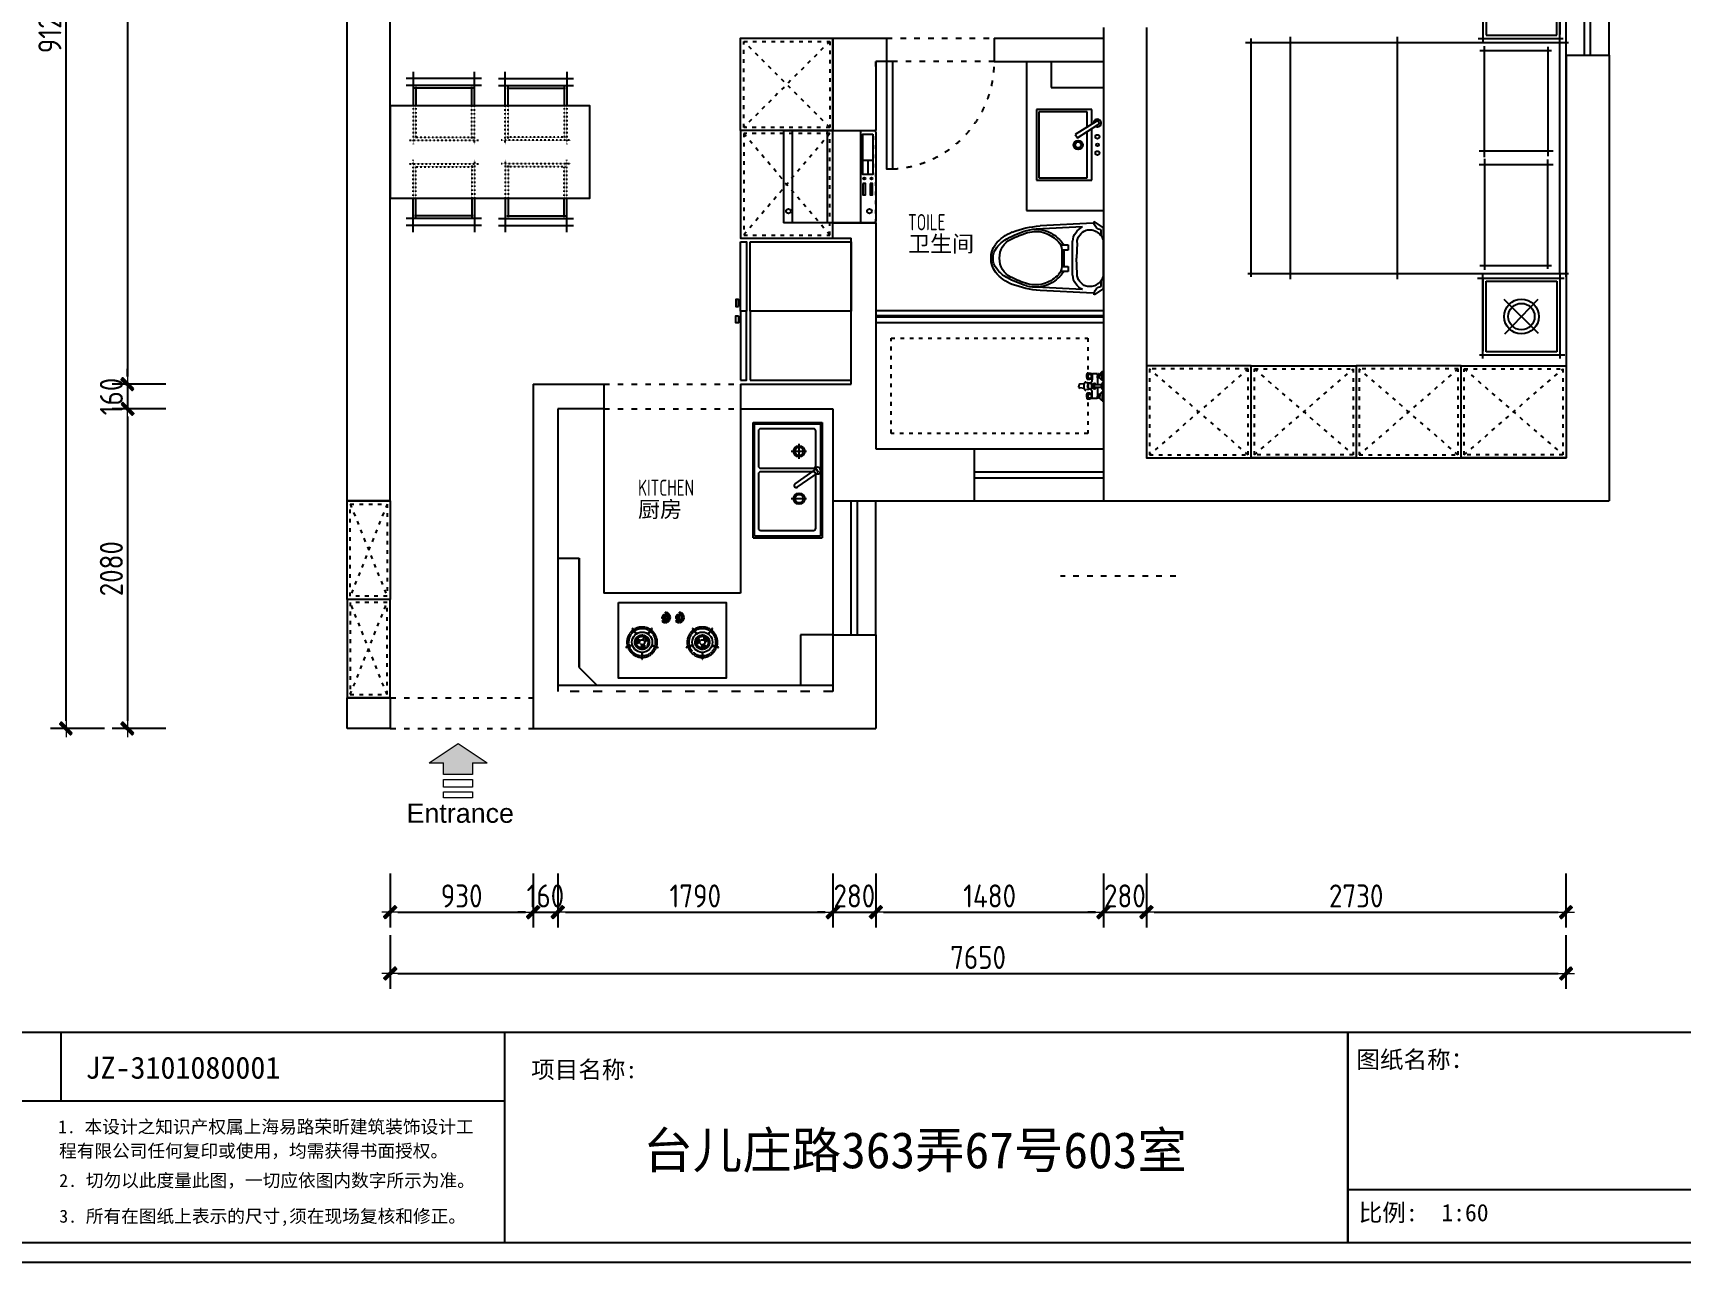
# Model space of a CAD drawing. Header units: millimetres. Extents: x -58733 to 427521, y -235734 to 553534.
# Drawn here: x 8254 to 18970, y 402854 to 410850 of the extents above; entities that cross this region are included whole.
import ezdxf

# ---------------------------------------------------------------- set-up
doc = ezdxf.new("R2010")
doc.units = ezdxf.units.MM
doc.linetypes.add('ACAD_ISO02W100', pattern=[15, 12, -3])
doc.linetypes.add('ACAD_ISO03W100', pattern=[30, 12, -18])
for name, color, linetype in [('00-墙体', 7, 'Continuous'), ('02-洁具及配件（地平图显示）', 1, 'Continuous'), ('02-活动家具', 1, 'Continuous'), ('4平-文字', 7, 'Continuous'), ('4平-灶具', 7, 'Continuous'), ('E-立面活动家具', 1, 'Continuous'), ('ZL家具内框', 251, 'Continuous'), ('ZL家具外框', 1, 'Continuous'), ('ZL窗户内线', 251, 'Continuous'), ('图框', 251, 'Continuous'), ('目录文字', 8, 'Continuous')]:
    doc.layers.add(name, color=color, linetype=linetype)
for name, color, linetype, lineweight in [('0－图框', 8, 'Continuous', 0), ('P★10 文字说明', 32, 'Continuous', 0), ('P－墙体', 255, 'Continuous', 15), ('墙体', 7, 'Continuous', 30)]:
    doc.layers.add(name, color=color, linetype=linetype, lineweight=lineweight)
doc.styles.add('CCD_DIM', font='ARCHS.SHX')
doc.styles.add('DIM_FONT', font='', dxfattribs={"width": 0.8})
doc.styles.get("Standard").update_dxf_attribs({"font": 'simsun.ttc'})
doc.styles.add('宋体', font='simsun.ttc', dxfattribs={"height": 120})
doc.styles.add('编号', font='ARCHSTYL.SHX', dxfattribs={"width": 0.8})
doc.styles.add('黑体', font='simhei.ttf')
doc.styles.get('DIM_FONT').set_extended_font_data('SimSun')
doc.dimstyles.new('海龍1：50', dxfattribs={"dimscale": 50, "dimtxt": 3, "dimasz": 1, "dimexe": 2, "dimexo": 2, "dimgap": 0.6, "dimtad": 1, "dimdec": 0, "dimrnd": 5, "dimdsep": 46, "dimtxsty": 'CCD_DIM', "dimblk": 'WS-cj', "dimcen": 1, "dimclrd": 242, "dimclre": 242, "dimclrt": 2, "dimadec": 0, "dimazin": 2, "dimtfac": 1, "dimtdec": 0, "dimtix": 1, "dimtmove": 2, "dimatfit": 3, "dimldrblk": 'CCD_Leader_Arrow', "dimfxl": 5, "dimfxlon": 1, "dimtolj": 1, "dimarcsym": 0})

# ---------------------------------------------------------------- blocks, each defined once
blk = doc.blocks.new('A$C79D64CA1')
at = {"layer": '0－图框'}
blk.add_hatch(color=6, dxfattribs=at).paths.add_polyline_path([(378, 227), (284, 227), (284, 151), (95, 151), (95, 227), (0, 227), (189, 353)])
at = {"layer": '0－图框', "color": 6}
for p, q in [((189, 353), (0, 227)), ((378, 227), (189, 353)), ((95, 227), (0, 227)), ((378, 227), (284, 227))]:
    blk.add_line(p, q, dxfattribs=at)
blk.add_lwpolyline([(95, 227), (95, 151), (284, 151), (284, 227)], dxfattribs=at)
for points in [[(284, 120), (95, 120), (95, 69), (284, 69)], [(284, 38), (95, 38), (95, 0), (284, 0)]]:
    blk.add_lwpolyline(points, close=True, dxfattribs=at)
blk = doc.blocks.new('gsdfgfsdg')
at = {"layer": '0－图框', "color": 7, "xscale": -1, "rotation": 270}
blk.add_blockref('A$C79D64CA1', (-31077, -43831), dxfattribs=at)
at = {"layer": '0－图框', "color": 7, "insert": (-31178, -43656), "char_height": 125, "width": 1449.58, "attachment_point": 5, "rotation": 270}
blk.add_mtext('{\\fArial|b0|i0|c0|p32;Entrance}', dxfattribs=at)
blk = doc.blocks.new('WS-cj')
blk.add_hatch(color=1).paths.add_polyline_path([(0.59, 0.82), (-0.82, -0.59), (-0.59, -0.82), (0.82, 0.59)])
at = {"color": 1, "linetype": 'ByBlock', "lineweight": 0}
for p, q in [((-1.1, 0), (0, 0)), ((0, 0), (1.1, 0))]:
    blk.add_line(p, q, dxfattribs=at)
at = {"color": 1}
blk.add_lwpolyline([(0.59, 0.82), (-0.82, -0.59), (-0.59, -0.82), (0.82, 0.59)], close=True, dxfattribs=at)
blk = doc.blocks.new('*D292')
at = {"color": 242, "lineweight": -2}
for p, q in [((10578, 405381), (10578, 405031)), ((11508, 405381), (11508, 405031)), ((10628, 405131), (11458, 405131))]:
    blk.add_line(p, q, dxfattribs=at)
at = {"layer": 'Defpoints', "color": 0}
for p in [(10578, 405531), (11508, 405531), (11508, 405131)]:
    blk.add_point(p, dxfattribs=at)
at = {"color": 242, "lineweight": -2, "xscale": 50, "yscale": 50, "zscale": 50, "rotation": 180}
blk.add_blockref('WS-cj', (10578, 405131), dxfattribs=at)
at = {"color": 242, "lineweight": -2, "xscale": 50, "yscale": 50, "zscale": 50}
blk.add_blockref('WS-cj', (11508, 405131), dxfattribs=at)
at = {"color": 2, "insert": (11043, 405236), "char_height": 150, "attachment_point": 5, "style": 'CCD_DIM'}
blk.add_mtext('\\A1;930', dxfattribs=at)
blk = doc.blocks.new('CCD_Leader_Arrow')
at = {"color": 1, "linetype": 'ByBlock'}
blk.add_line((0, 0), (-1, 0), dxfattribs=at)
for points in [[(-0.86, 0.67), (-0.6, 0.85), (-0.24, 0), (0, 0)], [(-0.86, -0.67), (-0.6, -0.85), (-0.24, 0), (0, 0)]]:
    blk.add_solid(points, dxfattribs=at)
blk = doc.blocks.new('*D293')
at = {"color": 242, "lineweight": -2}
for p, q in [((11508, 405381), (11508, 405031)), ((11668, 405381), (11668, 405031)), ((11458, 405131), (11408, 405131)), ((11508, 405131), (11668, 405131)), ((11718, 405131), (11768, 405131))]:
    blk.add_line(p, q, dxfattribs=at)
at = {"layer": 'Defpoints', "color": 0}
for p in [(11508, 405531), (11668, 405531), (11668, 405131)]:
    blk.add_point(p, dxfattribs=at)
at = {"color": 242, "lineweight": -2, "xscale": 50, "yscale": 50, "zscale": 50}
blk.add_blockref('WS-cj', (11508, 405131), dxfattribs=at)
at = {"color": 242, "lineweight": -2, "xscale": 50, "yscale": 50, "zscale": 50, "rotation": 180}
blk.add_blockref('WS-cj', (11668, 405131), dxfattribs=at)
at = {"color": 2, "insert": (11588, 405236), "char_height": 150, "attachment_point": 5, "style": 'CCD_DIM'}
blk.add_mtext('\\A1;160', dxfattribs=at)
blk = doc.blocks.new('*D294')
at = {"color": 242, "lineweight": -2}
for p, q in [((11668, 405381), (11668, 405031)), ((13458, 405381), (13458, 405031)), ((11718, 405131), (13408, 405131))]:
    blk.add_line(p, q, dxfattribs=at)
at = {"layer": 'Defpoints', "color": 0}
for p in [(11668, 405531), (13458, 405531), (13458, 405131)]:
    blk.add_point(p, dxfattribs=at)
at = {"color": 242, "lineweight": -2, "xscale": 50, "yscale": 50, "zscale": 50, "rotation": 180}
blk.add_blockref('WS-cj', (11668, 405131), dxfattribs=at)
at = {"color": 242, "lineweight": -2, "xscale": 50, "yscale": 50, "zscale": 50}
blk.add_blockref('WS-cj', (13458, 405131), dxfattribs=at)
at = {"color": 2, "insert": (12563, 405236), "char_height": 150, "attachment_point": 5, "style": 'CCD_DIM'}
blk.add_mtext('\\A1;1790', dxfattribs=at)
blk = doc.blocks.new('*D295')
at = {"color": 242, "lineweight": -2}
for p, q in [((13458, 405381), (13458, 405031)), ((13738, 405381), (13738, 405031)), ((13408, 405131), (13358, 405131)), ((13458, 405131), (13738, 405131)), ((13788, 405131), (13838, 405131))]:
    blk.add_line(p, q, dxfattribs=at)
at = {"layer": 'Defpoints', "color": 0}
for p in [(13458, 405531), (13738, 405531), (13738, 405131)]:
    blk.add_point(p, dxfattribs=at)
at = {"color": 242, "lineweight": -2, "xscale": 50, "yscale": 50, "zscale": 50}
blk.add_blockref('WS-cj', (13458, 405131), dxfattribs=at)
at = {"color": 242, "lineweight": -2, "xscale": 50, "yscale": 50, "zscale": 50, "rotation": 180}
blk.add_blockref('WS-cj', (13738, 405131), dxfattribs=at)
at = {"color": 2, "insert": (13598, 405236), "char_height": 150, "attachment_point": 5, "style": 'CCD_DIM'}
blk.add_mtext('\\A1;280', dxfattribs=at)
blk = doc.blocks.new('*D296')
at = {"color": 242, "lineweight": -2}
for p, q in [((13738, 405381), (13738, 405031)), ((15218, 405381), (15218, 405031)), ((13788, 405131), (15168, 405131))]:
    blk.add_line(p, q, dxfattribs=at)
at = {"layer": 'Defpoints', "color": 0}
for p in [(13738, 405531), (15218, 405531), (15218, 405131)]:
    blk.add_point(p, dxfattribs=at)
at = {"color": 242, "lineweight": -2, "xscale": 50, "yscale": 50, "zscale": 50, "rotation": 180}
blk.add_blockref('WS-cj', (13738, 405131), dxfattribs=at)
at = {"color": 242, "lineweight": -2, "xscale": 50, "yscale": 50, "zscale": 50}
blk.add_blockref('WS-cj', (15218, 405131), dxfattribs=at)
at = {"color": 2, "insert": (14478, 405236), "char_height": 150, "attachment_point": 5, "style": 'CCD_DIM'}
blk.add_mtext('\\A1;1480', dxfattribs=at)
blk = doc.blocks.new('*D297')
at = {"color": 242, "lineweight": -2}
for p, q in [((15218, 405381), (15218, 405031)), ((15498, 405381), (15498, 405031)), ((15168, 405131), (15118, 405131)), ((15218, 405131), (15498, 405131)), ((15548, 405131), (15598, 405131))]:
    blk.add_line(p, q, dxfattribs=at)
at = {"layer": 'Defpoints', "color": 0}
for p in [(15218, 405531), (15498, 405531), (15498, 405131)]:
    blk.add_point(p, dxfattribs=at)
at = {"color": 242, "lineweight": -2, "xscale": 50, "yscale": 50, "zscale": 50}
blk.add_blockref('WS-cj', (15218, 405131), dxfattribs=at)
at = {"color": 242, "lineweight": -2, "xscale": 50, "yscale": 50, "zscale": 50, "rotation": 180}
blk.add_blockref('WS-cj', (15498, 405131), dxfattribs=at)
at = {"color": 2, "insert": (15358, 405236), "char_height": 150, "attachment_point": 5, "style": 'CCD_DIM'}
blk.add_mtext('\\A1;280', dxfattribs=at)
blk = doc.blocks.new('*D298')
at = {"color": 242, "lineweight": -2}
for p, q in [((15498, 405381), (15498, 405031)), ((18228, 405381), (18228, 405031)), ((15548, 405131), (18178, 405131))]:
    blk.add_line(p, q, dxfattribs=at)
at = {"layer": 'Defpoints', "color": 0}
for p in [(15498, 405531), (18228, 405531), (18228, 405131)]:
    blk.add_point(p, dxfattribs=at)
at = {"color": 242, "lineweight": -2, "xscale": 50, "yscale": 50, "zscale": 50, "rotation": 180}
blk.add_blockref('WS-cj', (15498, 405131), dxfattribs=at)
at = {"color": 242, "lineweight": -2, "xscale": 50, "yscale": 50, "zscale": 50}
blk.add_blockref('WS-cj', (18228, 405131), dxfattribs=at)
at = {"color": 2, "insert": (16863, 405236), "char_height": 150, "attachment_point": 5, "style": 'CCD_DIM'}
blk.add_mtext('\\A1;2730', dxfattribs=at)
blk = doc.blocks.new('*D299')
at = {"color": 242, "lineweight": -2}
for p, q in [((10578, 404981), (10578, 404631)), ((18228, 404981), (18228, 404631)), ((10628, 404731), (18178, 404731))]:
    blk.add_line(p, q, dxfattribs=at)
at = {"layer": 'Defpoints', "color": 0}
for p in [(10578, 405531), (18228, 405531), (18228, 404731)]:
    blk.add_point(p, dxfattribs=at)
at = {"color": 242, "lineweight": -2, "xscale": 50, "yscale": 50, "zscale": 50, "rotation": 180}
blk.add_blockref('WS-cj', (10578, 404731), dxfattribs=at)
at = {"color": 242, "lineweight": -2, "xscale": 50, "yscale": 50, "zscale": 50}
blk.add_blockref('WS-cj', (18228, 404731), dxfattribs=at)
at = {"color": 2, "insert": (14403, 404836), "char_height": 150, "attachment_point": 5, "style": 'CCD_DIM'}
blk.add_mtext('\\A1;7650', dxfattribs=at)
blk = doc.blocks.new('*D300')
at = {"color": 242, "lineweight": -2}
for p, q in [((9119, 415445), (8769, 415445)), ((8869, 415395), (8869, 408615)), ((9119, 408565), (8769, 408565))]:
    blk.add_line(p, q, dxfattribs=at)
at = {"layer": 'Defpoints', "color": 0}
for p in [(9269, 415445), (8869, 408565), (9269, 408565)]:
    blk.add_point(p, dxfattribs=at)
at = {"color": 242, "lineweight": -2, "xscale": 50, "yscale": 50, "zscale": 50}
for p, rotation in [((8869, 415445), 90), ((8869, 408565), 270)]:
    blk.add_blockref('WS-cj', p, dxfattribs=dict(at, rotation=rotation))
at = {"color": 2, "insert": (8764, 412005), "char_height": 150, "attachment_point": 5, "rotation": 90, "style": 'CCD_DIM'}
blk.add_mtext('\\A1;6880', dxfattribs=at)
blk = doc.blocks.new('*D301')
at = {"color": 242, "lineweight": -2}
for p, q in [((8869, 408615), (8869, 408665)), ((9119, 408565), (8769, 408565)), ((8869, 408565), (8869, 408405)), ((9119, 408405), (8769, 408405)), ((8869, 408355), (8869, 408305))]:
    blk.add_line(p, q, dxfattribs=at)
at = {"layer": 'Defpoints', "color": 0}
for p in [(9269, 408565), (8869, 408405), (9269, 408405)]:
    blk.add_point(p, dxfattribs=at)
at = {"color": 242, "lineweight": -2, "xscale": 50, "yscale": 50, "zscale": 50}
for p, rotation in [((8869, 408565), 270), ((8869, 408405), 90)]:
    blk.add_blockref('WS-cj', p, dxfattribs=dict(at, rotation=rotation))
at = {"color": 2, "insert": (8764, 408485), "char_height": 150, "attachment_point": 5, "rotation": 90, "style": 'CCD_DIM'}
blk.add_mtext('\\A1;160', dxfattribs=at)
blk = doc.blocks.new('*D302')
at = {"color": 242, "lineweight": -2}
for p, q in [((9119, 408405), (8769, 408405)), ((8869, 408355), (8869, 406375)), ((9119, 406325), (8769, 406325))]:
    blk.add_line(p, q, dxfattribs=at)
at = {"layer": 'Defpoints', "color": 0}
for p in [(9269, 408405), (8869, 406325), (9269, 406325)]:
    blk.add_point(p, dxfattribs=at)
at = {"color": 242, "lineweight": -2, "xscale": 50, "yscale": 50, "zscale": 50}
for p, rotation in [((8869, 408405), 90), ((8869, 406325), 270)]:
    blk.add_blockref('WS-cj', p, dxfattribs=dict(at, rotation=rotation))
at = {"color": 2, "insert": (8764, 407365), "char_height": 150, "attachment_point": 5, "rotation": 90, "style": 'CCD_DIM'}
blk.add_mtext('\\A1;2080', dxfattribs=at)
blk = doc.blocks.new('*D303')
at = {"color": 242, "lineweight": -2}
for p, q in [((8719, 415445), (8369, 415445)), ((8469, 406375), (8469, 415395)), ((8719, 406325), (8369, 406325))]:
    blk.add_line(p, q, dxfattribs=at)
at = {"layer": 'Defpoints', "color": 0}
for p in [(8469, 415445), (9269, 415445), (9269, 406325)]:
    blk.add_point(p, dxfattribs=at)
at = {"color": 242, "lineweight": -2, "xscale": 50, "yscale": 50, "zscale": 50}
for p, rotation in [((8469, 415445), 90), ((8469, 406325), 270)]:
    blk.add_blockref('WS-cj', p, dxfattribs=dict(at, rotation=rotation))
at = {"color": 2, "insert": (8364, 410885), "char_height": 150, "attachment_point": 5, "rotation": 90, "style": 'CCD_DIM'}
blk.add_mtext('\\A1;9120', dxfattribs=at)
blk = doc.blocks.new('图框1比60')
at = {"color": 8}
blk.add_line((176692, 45797), (176692, 44297), dxfattribs=at)
at = {"layer": '图框', "color": 8}
for p, q in [((161809, 45797), (185898, 45797)), ((161809, 45797), (185898, 45797)), ((167511, 45797), (167511, 45305)), ((170675, 45797), (170675, 44297)), ((176692, 45797), (176692, 44297)), ((170675, 45305), (166465, 45305)), ((179360, 44672), (176692, 44672)), ((161809, 44297), (185898, 44297))]:
    blk.add_line(p, q, dxfattribs=at)
at = {"layer": '图框', "color": 121}
blk.add_line((161670, 44157), (186038, 44157), dxfattribs=at)
at = {"layer": '目录文字', "width": 1}
blk.add_text('JZ-3101080001', height=157.18, dxfattribs=at).set_placement((167687, 45465))
at = {"layer": '目录文字', "color": 8, "width": 0.999898}
for s, height, style, p in [('项目名称:', 123.3, '黑体', (170866, 45468)), ('图纸名称：', 123.3, '黑体', (176753, 45540)), ('1. 本设计之知识产权属上海易路荣昕建筑装饰设计工', 92.51, '黑体', (167491, 45076)), ('台儿庄路363弄67号603室', 258.72, '宋体', (171666, 44826)), ('程有限公司任何复印或使用，均需获得书面授权。', 92.51, '黑体', (167498, 44904)), ('2. 切勿以此度量此图，一切应依图内数字所示为准。', 92.51, '黑体', (167500, 44693)), ('3. 所有在图纸上表示的尺寸,须在现场复核和修正。', 92.51, '黑体', (167500, 44438)), ('比例:  1:60', 123.8, '宋体', (176769, 44448))]:
    blk.add_text(s, height=height, dxfattribs=dict(at, style=style)).set_placement(p)
blk = doc.blocks.new('235434234234dgfhfsdf3')
for p, q in [((294020, 310028), (294020, 310618)), ((294620, 310618), (294020, 310618)), ((294620, 310618), (294620, 310028)), ((294610, 310018), (294030, 310018))]:
    blk.add_line(p, q)
at = {"color": 251}
for p, q in [((294020, 310560), (294620, 310560)), ((294057, 310560), (294129, 310560)), ((294620, 310334), (294020, 310334)), ((294620, 310118), (294020, 310118)), ((294426, 310070), (294333, 310070)), ((294426, 310102), (294426, 310038))]:
    blk.add_line(p, q, dxfattribs=at)
for points in [[(294274, 310102), (294202, 310102), (294202, 310085), (294274, 310085)], [(294274, 310056), (294202, 310056), (294202, 310039), (294274, 310039)], [(294595, 310038), (294333, 310038), (294333, 310102), (294595, 310102)]]:
    blk.add_lwpolyline(points, close=True, dxfattribs=at)
for centre, radius in [((294095, 310587), 15.2), ((294095, 310060), 15.2), ((294307, 310093), 6.66), ((294307, 310047), 6.66)]:
    blk.add_circle(centre, radius, dxfattribs=at)
for centre, start, end in [((294030, 310028), 180, 270), ((294610, 310028), 270, 0)]:
    blk.add_arc(centre, 10, start, end)
at = {"color": 251, "style": 'DIM_FONT', "text_generation_flag": 4, "width": 0.8, "flags": 9}
for tag in ['YSIZE', 'XSIZE']:
    blk.add_attdef(tag, (294620, 310618), '', height=0.5, rotation=180, dxfattribs=at)
blk = doc.blocks.new('A$C50B2114E')
for p, q in [((2374, 2067), (837, 2067)), ((2387, 2067), (841, 2067)), ((858, 2087), (858, 0)), ((2358, 1), (2358, 2102)), ((305, 557), (854, 557)), ((328, 25), (328, 580)), ((328, 557), (804, 557)), ((828, 557), (352, 557)), ((828, 592), (828, 28)), ((3299, 557), (2367, 557)), ((2388, 589), (2388, 35)), ((3268, 23), (3268, 586)), ((858, 57), (306, 57)), ((2374, 17), (837, 17)), ((851, 57), (2369, 57)), ((2366, 57), (3294, 57)), ((2388, 57), (3244, 57)), ((3268, 57), (2412, 57))]:
    blk.add_line(p, q)
at = {"color": 251}
for p, q in [((2398, 1811), (821, 1811)), ((2398, 1115), (821, 1115)), ((348, 77), (348, 537)), ((348, 537), (808, 537)), ((808, 537), (808, 77)), ((1604, 547), (883, 547)), ((910, 577), (910, 112)), ((1565, 100), (1565, 582)), ((1616, 547), (2338, 547)), ((1655, 100), (1655, 582)), ((2310, 577), (2310, 112)), ((2408, 537), (2408, 77)), ((3248, 537), (2408, 537)), ((3248, 77), (3248, 537)), ((465, 416), (691, 199)), ((468, 196), (688, 419)), ((888, 136), (1599, 136)), ((2333, 136), (1621, 136)), ((808, 77), (348, 77)), ((2408, 77), (3248, 77))]:
    blk.add_line(p, q, dxfattribs=at)
for radius in [113, 85.8]:
    blk.add_circle((578, 307), radius, dxfattribs=at)
blk = doc.blocks.new('A$C2EBB641D')
for p, q in [((533, 667), (200, 667)), ((267, 733), (267, 0)), ((333, 733), (333, 0)), ((200, 67), (533, 67))]:
    blk.add_line(p, q)
at = {"color": 251}
for p, q in [((360, 653), (360, 80)), ((533, 640), (347, 640)), ((347, 93), (533, 93))]:
    blk.add_line(p, q, dxfattribs=at)
at = {"color": 250, "linetype": 'ACAD_ISO03W100', "ltscale": 0.1}
for p, q in [((907, 667), (533, 667)), ((840, 80), (840, 653)), ((867, 27), (867, 707)), ((853, 640), (533, 640)), ((533, 93), (853, 93)), ((533, 67), (907, 67))]:
    blk.add_line(p, q, dxfattribs=at)
blk = doc.blocks.new('A$C314F5E14')
at = {"color": 251}
for p, q in [((91, 393), (91, 50)), ((333, 408), (106, 408)), ((238, 248), (238, 348)), ((348, 50), (348, 393)), ((375, 427), (353, 411)), ((353, 411), (450, 273)), ((371, 393), (371, 50)), ((472, 288), (375, 427)), ((738, 408), (386, 408)), ((546, 248), (546, 348)), ((753, 50), (753, 393)), ((286, 300), (190, 300)), ((106, 35), (333, 35)), ((386, 35), (738, 35))]:
    blk.add_line(p, q, dxfattribs=at)
for centre, radius in [((238, 300), 36.1), ((238, 300), 27.1), ((546, 300), 36.1), ((546, 300), 27.1)]:
    blk.add_circle(centre, radius, dxfattribs=at)
for centre, radius, start, end in [((364, 419), 21.7, 342.6068, 267.3353), ((106, 393), 15, 90, 180), ((333, 393), 15, 0, 90), ((386, 393), 15, 90, 180), ((738, 393), 15, 0, 90), ((461, 281), 13.3, 214.971, 34.971), ((106, 50), 15, 180, 270), ((333, 50), 15, 270, 0), ((386, 50), 15, 180, 270), ((738, 50), 15, 270, 0)]:
    blk.add_arc(centre, radius, start, end, dxfattribs=at)
at = {"layer": 'ZL家具外框'}
for p, q in [((50, 0), (50, 450)), ((50, 450), (800, 450)), ((60, 10), (60, 440)), ((60, 440), (790, 440)), ((790, 440), (790, 10)), ((800, 0), (800, 450)), ((800, 0), (50, 0)), ((790, 10), (60, 10))]:
    blk.add_line(p, q, dxfattribs=at)
blk = doc.blocks.new('G$CC743C0DE')
at = {"layer": '4平-灶具', "color": 1, "linetype": 'ACAD_ISO03W100'}
for centre, start, end in [((90, 321), 35.9993, 215.9993), ((217, 321), 323.9993, 143.9993), ((483, 321), 35.9993, 215.9993), ((610, 321), 323.9993, 143.9993), ((154, 125), 179.9993, 359.9993), ((257, 200), 251.9993, 71.9993), ((443, 200), 107.9993, 287.9993), ((546, 125), 179.9993, 359.9993), ((649, 200), 251.9993, 71.9993)]:
    blk.add_arc(centre, 1.65, start, end, dxfattribs=at)
at = {"layer": 'ZL家具内框', "linetype": 'ACAD_ISO02W100', "ltscale": 0.2}
for p, q in [((284, 372), (282, 370)), ((303, 364), (303, 361)), ((305, 424), (305, 427)), ((306, 364), (306, 361)), ((335, 395), (338, 395)), ((335, 392), (338, 392)), ((374, 372), (372, 370)), ((394, 364), (394, 361)), ((395, 424), (395, 427)), ((397, 364), (397, 361)), ((425, 395), (428, 395)), ((425, 392), (428, 392))]:
    blk.add_line(p, q, dxfattribs=at)
for centre, radius in [((154, 233), 47.3), ((154, 233), 38.5), ((154, 233), 16.5), ((546, 233), 47.3), ((546, 233), 38.5), ((546, 233), 16.5)]:
    blk.add_circle(centre, radius, dxfattribs=at)
for centre, radius, start, end in [((154, 233), 99, 54.9543, 125.0444), ((305, 394), 33, 224.9993, 267.3941), ((305, 394), 30, 224.9993, 267.1333), ((305, 394), 33, 2.6046, 89.9993), ((305, 394), 30, 2.8653, 89.9993), ((305, 394), 30, 272.8653, 357.1333), ((305, 394), 33, 272.6046, 357.3941), ((395, 394), 33, 224.9993, 267.3941), ((395, 394), 30, 224.9993, 267.1333), ((395, 394), 33, 2.6046, 89.9993), ((395, 394), 30, 2.8653, 89.9993), ((395, 394), 30, 272.8653, 357.1333), ((395, 394), 33, 272.6046, 357.3941), ((546, 233), 99, 54.9543, 125.0444), ((154, 233), 99, 126.9543, 197.0444), ((154, 233), 88, 127.0737, 196.925), ((154, 233), 88, 55.0737, 124.925), ((154, 233), 33, 146.4735, 179.9993), ((126, 233), 5.5, 179.9993, 359.9993), ((131, 248), 5.5, 326.4735, 146.4735), ((154, 233), 22, 146.4735, 179.9993), ((167, 257), 5.5, 59.9993, 239.9993), ((154, 233), 22, 26.4735, 59.9993), ((167, 209), 5.5, 299.9993, 119.9993), ((154, 233), 33, 26.4735, 59.9993), ((178, 245), 5.5, 206.4735, 26.4735), ((154, 233), 88, 343.0737, 52.925), ((154, 233), 99, 342.9543, 53.0444), ((546, 233), 99, 126.9543, 197.0444), ((546, 233), 88, 127.0737, 196.925), ((546, 233), 88, 55.0737, 124.925), ((546, 233), 33, 146.4735, 179.9993), ((519, 233), 5.5, 179.9993, 359.9993), ((523, 248), 5.5, 326.4735, 146.4735), ((546, 233), 22, 146.4735, 179.9993), ((560, 257), 5.5, 59.9993, 239.9993), ((546, 233), 22, 26.4735, 59.9993), ((560, 209), 5.5, 299.9993, 119.9993), ((546, 233), 33, 26.4735, 59.9993), ((571, 245), 5.5, 206.4735, 26.4735), ((546, 233), 88, 343.0737, 52.925), ((546, 233), 99, 342.9543, 53.0444), ((154, 233), 99, 198.9543, 269.0444), ((154, 233), 88, 199.0737, 268.925), ((152, 206), 5.5, 86.4735, 266.4735), ((154, 233), 22, 266.4735, 299.9993), ((154, 233), 33, 266.4735, 299.9993), ((154, 233), 88, 271.0737, 340.925), ((154, 233), 99, 270.9543, 341.0444), ((546, 233), 99, 198.9543, 269.0444), ((546, 233), 88, 199.0737, 268.925), ((545, 206), 5.5, 86.4735, 266.4735), ((546, 233), 33, 266.4735, 299.9993), ((546, 233), 22, 266.4735, 299.9993), ((546, 233), 88, 271.0737, 340.925), ((546, 233), 99, 270.9543, 341.0444)]:
    blk.add_arc(centre, radius, start, end, dxfattribs=at)
at = {"layer": 'ZL家具外框'}
for p, q in [((115, 289), (91, 322)), ((192, 289), (216, 322)), ((302, 376), (302, 411)), ((308, 376), (308, 411)), ((392, 376), (392, 411)), ((398, 376), (398, 411)), ((508, 289), (484, 322)), ((585, 289), (609, 322)), ((113, 287), (89, 320)), ((195, 287), (219, 320)), ((505, 287), (481, 320)), ((587, 287), (611, 320)), ((89, 214), (50, 201)), ((90, 211), (51, 198)), ((152, 166), (152, 125)), ((155, 166), (155, 125)), ((217, 211), (256, 198)), ((219, 214), (257, 201)), ((481, 214), (443, 201)), ((483, 211), (444, 198)), ((545, 166), (545, 125)), ((548, 166), (548, 125)), ((610, 211), (649, 198)), ((611, 214), (650, 201))]:
    blk.add_line(p, q, dxfattribs=at)
blk.add_lwpolyline([(0, 492), (700, 492), (700, 0), (0, 0)], close=True, dxfattribs=at)
for centre, radius in [((305, 394), 20), ((395, 394), 20), ((154, 233), 66), ((546, 233), 66)]:
    blk.add_circle(centre, radius, dxfattribs=at)
for centre, radius, start, end in [((305, 394), 18, 99.5934, 260.4053), ((305, 411), 3.01, 355.1237, 184.8749), ((305, 377), 3.01, 175.1237, 4.8749), ((305, 394), 18, 279.5934, 80.4053), ((395, 394), 18, 99.5934, 260.4053), ((395, 411), 3.01, 355.1237, 184.8749), ((395, 377), 3.01, 175.1237, 4.8749), ((395, 394), 18, 279.5934, 80.4053), ((114, 288), 1.65, 215.9993, 35.9993), ((193, 288), 1.65, 143.9993, 323.9993), ((507, 288), 1.65, 215.9993, 35.9993), ((586, 288), 1.65, 143.9993, 323.9993), ((51, 200), 1.65, 107.9993, 287.9993), ((89, 212), 1.65, 287.9993, 107.9993), ((154, 166), 1.65, 359.9993, 179.9993), ((218, 212), 1.65, 71.9993, 251.9993), ((482, 212), 1.65, 287.9993, 107.9993), ((546, 166), 1.65, 359.9993, 179.9993), ((611, 212), 1.65, 71.9993, 251.9993)]:
    blk.add_arc(centre, radius, start, end, dxfattribs=at)
blk = doc.blocks.new('G$C234987D3')
for points in [[(657, 1100), (0, 1100), (0, 650), (657, 650)], [(720, 1100), (682, 1100), (682, 650), (720, 650)], [(657, 200), (0, 200), (0, 650), (657, 650)], [(720, 200), (682, 200), (682, 650), (720, 650)]]:
    blk.add_lwpolyline(points, close=True)
at = {"color": 251}
for points in [[(733, 681), (733, 725), (751, 725), (751, 681)], [(733, 619), (733, 575), (751, 575), (751, 619)]]:
    blk.add_lwpolyline(points, close=True, dxfattribs=at)
blk = doc.blocks.new('A$C161B1048')
for p, q in [((0, 159), (58, 159)), ((0, 151), (0, 159)), ((0, 151), (16, 135)), ((16, 135), (19, 135)), ((19, 130), (16, 128)), ((16, 128), (16, 122)), ((16, 122), (19, 120)), ((19, 120), (16, 118)), ((16, 118), (16, 89)), ((19, 135), (19, 130)), ((39, 120), (86, 120)), ((40, 135), (40, 130)), ((43, 135), (40, 135)), ((40, 130), (42, 128)), ((42, 122), (40, 120)), ((42, 128), (42, 122)), ((58, 151), (43, 135)), ((58, 159), (58, 151)), ((119, 159), (71, 159)), ((86, 147), (85, 147)), ((86, 147), (86, 100)), ((95, 147), (86, 147)), ((95, 147), (104, 147)), ((104, 147), (104, 100)), ((104, 147), (106, 147)), ((104, 120), (171, 120)), ((190, 159), (132, 159)), ((132, 159), (132, 151)), ((132, 151), (147, 135)), ((147, 135), (150, 135)), ((150, 130), (148, 128)), ((148, 128), (148, 122)), ((148, 122), (150, 120)), ((150, 135), (150, 130)), ((172, 120), (171, 120)), ((172, 135), (172, 130)), ((175, 135), (172, 135)), ((172, 130), (174, 128)), ((174, 122), (172, 120)), ((174, 128), (174, 122)), ((174, 89), (174, 118)), ((190, 151), (175, 135)), ((190, 151), (190, 159)), ((18, 87), (18, 86)), ((43, 87), (55, 87)), ((43, 86), (43, 87)), ((70, 46), (79, 84)), ((70, 44), (70, 44)), ((75, 74), (75, 67)), ((79, 34), (82, 5)), ((86, 100), (104, 100)), ((86, 89), (86, 85)), ((86, 89), (104, 89)), ((88, 0), (95, 0)), ((102, 0), (95, 0)), ((104, 89), (104, 85)), ((111, 34), (107, 5)), ((111, 84), (120, 46)), ((147, 87), (134, 87)), ((147, 86), (147, 87)), ((171, 87), (171, 87)), ((171, 87), (171, 86))]:
    blk.add_line(p, q)
at = {"color": 251}
for p, q in [((58, 151), (0, 151)), ((19, 135), (29, 135)), ((19, 130), (29, 130)), ((19, 120), (29, 120)), ((23, 128), (21, 130)), ((21, 120), (23, 122)), ((23, 128), (26, 130)), ((23, 122), (23, 128)), ((23, 122), (26, 120)), ((40, 135), (29, 135)), ((40, 130), (29, 130)), ((40, 120), (29, 120)), ((35, 128), (32, 130)), ((35, 122), (32, 120)), ((35, 128), (37, 130)), ((35, 122), (35, 128)), ((37, 120), (35, 122)), ((132, 151), (190, 151)), ((150, 135), (161, 135)), ((150, 130), (161, 130)), ((150, 120), (161, 120)), ((155, 128), (153, 130)), ((153, 120), (155, 122)), ((155, 128), (158, 130)), ((155, 122), (155, 128)), ((155, 122), (158, 120)), ((172, 135), (161, 135)), ((172, 130), (161, 130)), ((172, 120), (161, 120)), ((167, 128), (164, 130)), ((167, 122), (164, 120)), ((167, 128), (169, 130)), ((167, 122), (167, 128)), ((169, 120), (167, 122)), ((15, 54), (20, 78)), ((18, 87), (43, 87)), ((18, 86), (43, 86)), ((31, 52), (19, 52)), ((31, 52), (42, 52)), ((46, 54), (41, 78)), ((76, 58), (74, 63)), ((79, 57), (76, 58)), ((80, 67), (79, 57)), ((89, 65), (93, 53)), ((93, 53), (98, 53)), ((98, 53), (101, 65)), ((110, 68), (110, 57)), ((110, 57), (114, 58)), ((115, 74), (114, 69)), ((114, 58), (116, 65)), ((121, 44), (121, 44)), ((143, 54), (149, 78)), ((171, 87), (147, 87)), ((171, 86), (147, 86)), ((159, 52), (147, 52)), ((159, 52), (171, 52)), ((175, 54), (169, 78))]:
    blk.add_line(p, q, dxfattribs=at)
for centre, radius, start, end in [((86, 163), 16.1, 196.4663, 264.7097), ((104, 163), 16.1, 275.2903, 343.5337), ((172, 118), 2, 0, 90), ((216, 37), 206, 167.1247, 175.6663), ((32, 106), 57, 247.8225, 268.6863), ((19, 81), 4.17, 95.2861, 155.1491), ((18, 89), 2.26, 180, 283.6855), ((29, 106), 57, 271.3137, 292.1775), ((42, 81), 4.17, 24.8509, 84.7139), ((-155, 37), 206, 4.3337, 12.8753), ((55, 66), 20.9, 23.4502, 90), ((76, 43), 6.14, 155.6461, 180), ((76, 43), 6.14, 180, 221.2126), ((85, 51), 18.4, 221.2126, 244.6886), ((91, 64), 32.8, 244.6886, 258.9162), ((80, 84), 0.732, 111.5874, 180), ((80, 84), 0.732, 180, 248.4126), ((87, 66), 20.2, 99.3077, 111.5874), ((87, 102), 20.2, 248.4126, 260.6923), ((88, 6), 5.6, 186.0979, 272.3749), ((93, 94), 9.16, 140.1022, 219.8978), ((92, 37), 49.5, 96.7319, 99.3077), ((92, 131), 49.5, 260.6923, 266.1163), ((95, 85), 53.9, 258.9162, 270), ((87, 85), 0.443, 180, 247.4671), ((91, 95), 11, 247.4671, 260.2489), ((93, 111), 26.9, 260.2489, 265.9284), ((95, 178), 96.5, 266.1163, 270), ((95, 136), 52.2, 265.9284, 270), ((95, 136), 52.2, 270, 274.0716), ((95, 178), 96.5, 270, 273.8837), ((95, 85), 53.9, 270, 281.0838), ((97, 111), 26.9, 274.0716, 279.7511), ((100, 95), 11, 279.7511, 292.5329), ((98, 131), 49.5, 273.8837, 279.3077), ((102, 6), 5.6, 267.6251, 353.9021), ((97, 94), 9.16, 320.1022, 39.8978), ((98, 37), 49.5, 80.6923, 83.2681), ((104, 85), 0.443, 292.5329, 0), ((99, 64), 32.8, 281.0838, 295.3114), ((103, 66), 20.2, 68.4126, 80.6923), ((103, 102), 20.2, 279.3077, 291.5874), ((110, 84), 0.732, 291.5874, 0), ((110, 84), 0.732, 360, 68.4126), ((105, 51), 18.4, 295.3114, 318.7874), ((134, 66), 20.9, 90, 156.5498), ((115, 43), 6.14, 318.7874, 0), ((115, 43), 6.14, 0, 24.3539), ((345, 37), 206, 167.1247, 175.6663), ((160, 106), 57, 247.8225, 268.6863), ((147, 81), 4.17, 95.2861, 155.1491), ((158, 106), 57, 271.3137, 292.1775), ((172, 89), 2.26, 256.3145, 0), ((171, 81), 4.17, 24.8509, 84.7139), ((-27, 37), 206, 4.3337, 12.8753)]:
    blk.add_arc(centre, radius, start, end)
for centre, radius, start, end in [((95, 100), 17, 122.2278, 235.4154), ((95, 100), 17, 304.4767, 58.4244), ((11, 60), 7.1, 268.6863, 306.614), ((-79, 60), 94, 356.2802, 9.9331), ((19, 57), 4.74, 212.3784, 270), ((30, 73), 10.8, 86.7185, 152.529), ((31, 73), 10.8, 27.471, 93.2815), ((42, 57), 4.74, 270, 327.6216), ((140, 60), 94, 170.0669, 183.7198), ((51, 60), 7.1, 233.386, 271.3137), ((84, 94), 5.2, 68.9619, 78.2634), ((84, 95), 5.2, 281.7366, 291.0381), ((84, 94), 4.83, 47.1211, 68.9619), ((84, 95), 4.83, 291.0381, 312.8789), ((84, 94), 4.53, 24.0405, 47.1211), ((84, 95), 4.53, 312.8789, 335.9595), ((85, 94), 4.18, 0, 24.0405), ((85, 94), 4.18, 335.9595, 0), ((94, 94), 4.18, 155.9595, 180), ((94, 94), 4.18, 180, 204.0405), ((95, 94), 4.53, 132.8789, 155.9595), ((95, 95), 4.53, 204.0405, 227.1211), ((95, 94), 4.83, 111.0381, 132.8789), ((95, 95), 4.83, 227.1211, 248.9619), ((95, 94), 5.2, 90, 111.0381), ((95, 95), 5.2, 248.9619, 270), ((95, 94), 5.2, 68.9619, 90), ((95, 95), 5.2, 270, 291.0381), ((95, 94), 4.83, 47.1211, 68.9619), ((95, 95), 4.83, 291.0381, 312.8789), ((95, 94), 4.53, 24.0405, 47.1211), ((95, 95), 4.53, 312.8789, 335.9595), ((96, 94), 4.18, 0, 24.0405), ((96, 94), 4.18, 335.9595, 0), ((106, 94), 4.18, 155.9595, 180), ((106, 94), 4.18, 180, 204.0405), ((106, 94), 4.53, 132.8789, 155.9595), ((106, 95), 4.53, 204.0405, 227.1211), ((106, 94), 4.83, 111.0381, 132.8789), ((106, 95), 4.83, 227.1211, 248.9619), ((106, 94), 5.2, 101.7366, 111.0381), ((106, 95), 5.2, 248.9619, 258.2634), ((139, 60), 7.1, 268.6863, 306.614), ((49, 60), 94, 356.2802, 9.9331), ((147, 57), 4.74, 212.3784, 270), ((158, 73), 10.8, 86.7185, 152.529), ((160, 73), 10.8, 27.471, 93.2815), ((171, 57), 4.74, 270, 327.6216), ((269, 60), 94, 170.0669, 183.7198), ((179, 60), 7.1, 233.386, 271.3137)]:
    blk.add_arc(centre, radius, start, end, dxfattribs=at)
blk = doc.blocks.new('A$C47FE7B04')
at = {"color": 251}
for p, q in [((35, 136), (50, 437)), ((443, 136), (428, 437)), ((153, 278), (153, 229)), ((153, 229), (186, 229)), ((185, 271), (293, 271)), ((186, 229), (186, 271)), ((292, 256), (186, 256)), ((292, 271), (292, 229)), ((292, 229), (325, 229)), ((325, 229), (325, 278)), ((350, 200), (128, 200)), ((138, 171), (239, 175)), ((340, 171), (239, 175)), ((94, 14), (55, 14)), ((424, 14), (384, 14)), ((76, 0), (403, 0)), ((436, 0), (436, 0))]:
    blk.add_line(p, q, dxfattribs=at)
for p, q in [((12, 67), (28, 412)), ((466, 67), (450, 412)), ((42, 0), (0, 60)), ((436, 0), (478, 60)), ((436, 0), (42, 0))]:
    blk.add_line(p, q)
for centre, radius, start, end in [((305, 501), 254, 128, 158.7), ((239, 580), 151, 53.3224, 126.6999), ((173, 501), 254, 21.3, 52), ((704, 355), 678, 159.5, 175.2), ((-226, 355), 678, 4.8, 20.5), ((76, 64), 63.8, 177, 184.041), ((402, 64), 63.8, 355.9513, 3)]:
    blk.add_arc(centre, radius, start, end)
for centre, radius, start, end in [((302, 523), 216, 127.6232, 150.6955), ((239, 536), 140, 27.1313, 152.8687), ((239, 607), 111, 90, 128.3644), ((239, 607), 111, 51.6356, 90), ((176, 523), 216, 29.3045, 52.3768), ((667, 317), 635, 150.6001, 163.4407), ((667, 317), 620, 152.8687, 163.4334), ((-189, 317), 620, 16.5666, 27.1313), ((-189, 317), 635, 16.5593, 29.3999), ((256, 441), 206, 164.0575, 208.1206), ((256, 441), 191, 164.0809, 199.8651), ((222, 441), 191, 340.1349, 15.9191), ((222, 441), 206, 331.8794, 15.9425), ((291, 457), 244, 207.4735, 235.4741), ((291, 457), 229, 200.5577, 226.0032), ((187, 457), 244, 304.5259, 332.5265), ((187, 457), 229, 313.9968, 339.4423), ((185, 347), 76.2, 226.0032, 270), ((293, 347), 76.2, 270, 313.9968), ((137, 88), 112, 94.5, 155.1), ((144, 89), 89.8, 164.9956, 261.9532), ((141, 82), 89.1, 92.2, 160.4), ((337, 82), 89.1, 19.6, 87.8), ((334, 89), 89.8, 278.0468, 15.0044), ((341, 88), 112, 24.9, 85.5), ((5, 10), 49.9, 81.6639, 95.7795), ((5, 10), 49.9, 4.936, 81.6639), ((473, 10), 49.9, 98.403, 175.064), ((473, 10), 49.9, 84.2205, 98.403)]:
    blk.add_arc(centre, radius, start, end, dxfattribs=at)
blk = doc.blocks.new('A$C148A1841')
at = {"extrusion": (0, 1, 0)}
for p, q in [((0, 360), (0, 0)), ((95, 360), (0, 360)), ((460, 360), (125, 360)), ((460, 0), (460, 360)), ((0, 0), (460, 0))]:
    blk.add_line(p, q, dxfattribs=at)
at = {"color": 251, "ltscale": 10, "extrusion": (0, 1, 0)}
for p, q in [((15, 330), (15, 15)), ((114, 330), (15, 330)), ((445, 330), (143, 330)), ((445, 15), (445, 330)), ((15, 15), (445, 15))]:
    blk.add_line(p, q, dxfattribs=at)
at = {"color": 251}
for p, q in [((198, 271), (216, 271)), ((230, 288), (230, 304)), ((230, 254), (230, 238)), ((246, 271), (263, 271))]:
    blk.add_line(p, q, dxfattribs=at)
at = {"color": 251, "ltscale": 10}
blk.add_lwpolyline([(162, 252), (183, 266), (98, 402, 1), (77, 389)], format="xyb", close=True, dxfattribs=at)
at = {"color": 251}
for radius in [29.4, 19.8]:
    blk.add_circle((230, 271), radius, dxfattribs=at)
at = {"color": 251, "ltscale": 10}
blk.add_arc((88, 396), 25, 331.6515, 271.6515, dxfattribs=at)
at = {"color": 251}
for centre, major_axis, start_param, end_param in [((177, 396), (-9.43, 9.43), 0.785398, 7.068583), ((230, 396), (-6.29, 6.29), 0.785398, 7.068583), ((283, 396), (9.43, 9.43), 2.356194490192192, 8.639379797371777)]:
    blk.add_ellipse(centre, major_axis=major_axis, ratio=1, start_param=start_param, end_param=end_param, dxfattribs=at)

msp = doc.modelspace()

# ---------------------------------------------------------------- linework, layer by layer
for p, q in [((10298.1, 407805.5), (10298.1, 415895.5)), ((10578.1, 407805.5), (10578.1, 415445.5)), ((15218.1, 410885.5), (15218.1, 410815.5)), ((15498.1, 410885.5), (15498.1, 408085.5)), ((13458.1, 410215.5), (13458.1, 410815.5)), ((13458.1, 410815.5), (13808.1, 410815.5)), ((13808.1, 410815.5), (13808.1, 410665.5)), ((14508.1, 410815.5), (14508.1, 410665.5)), ((14508.1, 410815.5), (15218.1, 410815.5)), ((15218.1, 410815.5), (15218.1, 407805.5)), ((13808.1, 410665.5), (13738.1, 410665.5)), ((13738.1, 410665.5), (13738.1, 410215.5)), ((13738.1, 410633), (13738.1, 410665.5)), ((14508.1, 410665.5), (15218.1, 410665.5)), ((14878.1, 410665.5), (14878.1, 410495.5)), ((18228.1, 410705.5), (18228.1, 408085.5)), ((18228.1, 410705.5), (18508.1, 410705.5)), ((18508.1, 410705.5), (18508.1, 407805.5)), ((14878.1, 410495.5), (15218.1, 410495.5)), ((13458.1, 410215.5), (13738.1, 410215.5)), ((13458.1, 409515.5), (13458.1, 409615.5)), ((13458.1, 409615.5), (13738.1, 409615.5)), ((13738.1, 409615.5), (13738.1, 408145.5)), ((13458.1, 409515.5), (13578.1, 409515.5)), ((13578.1, 408565.5), (13578.1, 409515.5)), ((11508.1, 408565.5), (11968.1, 408565.5)), ((11508.1, 408565.5), (11508.1, 406325.5)), ((11968.1, 408565.5), (11968.1, 408405.5)), ((12858.1, 408565.5), (12858.1, 408405.5)), ((12858.1, 408565.5), (13578.1, 408565.5)), ((11668.1, 408405.5), (11668.1, 406605.5)), ((11968.1, 408405.5), (11668.1, 408405.5)), ((12858.1, 408405.5), (13458.1, 408405.5)), ((13458.1, 408405.5), (13458.1, 407805.5)), ((13738.1, 408145.5), (14378.1, 408145.5)), ((14378.1, 408145.5), (14378.1, 407805.5)), ((15498.1, 408085.5), (18228.1, 408085.5)), ((10578.1, 407805.5), (10298.1, 407805.5)), ((13458.1, 407805.5), (14378.1, 407805.5)), ((15218.1, 407805.5), (18508.1, 407805.5)), ((11668.1, 407433), (11808.1, 407433)), ((11808.1, 407433), (11808.1, 406723)), ((11808.1, 406723), (11808.1, 407433)), ((13248.1, 406935.5), (13248.1, 406605.5)), ((13458.1, 406935.5), (13248.1, 406935.5)), ((13458.1, 406935.5), (13458.1, 406605.5)), ((13458.1, 406935.5), (13738.1, 406935.5)), ((13738.1, 406935.5), (13738.1, 406325.5)), ((11808.1, 406723), (11925.7, 406605.5)), ((13458.1, 406605.5), (11668.1, 406605.5)), ((13458.1, 406605.5), (11925.7, 406605.5)), ((10298.1, 406325.5), (10298.1, 406525.5)), ((10578.1, 406525.5), (10298.1, 406525.5)), ((10578.1, 406525.5), (10578.1, 406325.5)), ((10578.1, 406325.5), (10298.1, 406325.5)), ((11508.1, 406325.5), (13738.1, 406325.5))]:
    msp.add_line(p, q)
at = {"color": 12}
for p, q in [((14378.1, 408145.5), (15218.1, 408145.5)), ((13458.1, 407805.5), (13458.1, 406935.5)), ((13738.1, 406935.5), (13738.1, 407805.5)), ((14378.1, 407805.5), (15218.1, 407805.5))]:
    msp.add_line(p, q, dxfattribs=at)
for points in [[(18508.1, 410705.5), (18508.1, 411985.5), (17198.1, 411985.5)], [(18228.1, 410705.5), (18228.1, 411705.5), (17198.1, 411705.5)]]:
    msp.add_lwpolyline(points, dxfattribs=at)
at = {"layer": '00-墙体', "color": 42}
for p, q in [((14378.1, 407995.5), (15218.1, 407995.5)), ((14378.1, 407955.5), (15218.1, 407955.5)), ((13578.1, 406935.5), (13578.1, 407805.5)), ((13618.1, 406935.5), (13618.1, 407805.5))]:
    msp.add_line(p, q, dxfattribs=at)
at = {"layer": '00-墙体', "color": 8, "linetype": 'ACAD_ISO03W100', "ltscale": 5}
for p, q in [((11668.1, 406605.5), (11668.1, 406565.5)), ((13458.1, 406605.5), (13458.1, 406565.5)), ((13458.1, 406565.5), (11668.1, 406565.5))]:
    msp.add_line(p, q, dxfattribs=at)
at = {"layer": '00-墙体', "color": 42}
for points in [[(18388.1, 410705.5), (18388.1, 411865.5), (17198.1, 411865.5)], [(18348.1, 410705.5), (18348.1, 411825.5), (17198.1, 411825.5)]]:
    msp.add_lwpolyline(points, dxfattribs=at)
at = {"layer": '02-洁具及配件（地平图显示）', "ltscale": 0.8}
for p, q in [((14718.1, 410665.5), (14718.1, 409695.5)), ((14718.1, 409695.5), (15218.1, 409695.5))]:
    msp.add_line(p, q, dxfattribs=at)
at = {"layer": '02-洁具及配件（地平图显示）', "color": 251, "ltscale": 0.8}
for points in [[(13738.1, 409045.5), (15218.5, 409045.5)], [(15218.5, 408965.5), (13738.1, 408965.5)]]:
    msp.add_lwpolyline(points, dxfattribs=at)
at = {"layer": '02-洁具及配件（地平图显示）', "ltscale": 0.8}
for points in [[(15218.5, 409010.5), (13738.1, 409010.5)], [(15218.5, 409000.5), (13738.1, 409000.5)]]:
    msp.add_lwpolyline(points, dxfattribs=at)
at = {"layer": '02-活动家具', "color": 251, "linetype": 'ACAD_ISO03W100', "ltscale": 2}
for p, q in [((13438.1, 410795.5), (12878.1, 410235.5)), ((13438.1, 410235.5), (12878.1, 410795.5)), ((13438.1, 409535.5), (12878.1, 410195.5)), ((13438.1, 410195.5), (12878.1, 409535.5)), ((13458.1, 409615.5), (13458.1, 410215.5)), ((13738.1, 409615.5), (13738.1, 410215.5)), ((16160.6, 408105.5), (15518.1, 408665.5)), ((16160.6, 408665.5), (15518.1, 408105.5)), ((16200.6, 408105.5), (16843.1, 408665.5)), ((16200.6, 408665.5), (16843.1, 408105.5)), ((17525.6, 408105.5), (16883.1, 408665.5)), ((17525.6, 408665.5), (16883.1, 408105.5)), ((17565.6, 408105.5), (18208.1, 408665.5)), ((17565.6, 408665.5), (18208.1, 408105.5)), ((10318.1, 407785.5), (10558.1, 407185.5)), ((10558.1, 407785.5), (10318.1, 407185.5)), ((10318.1, 406545.5), (10558.1, 407145.5)), ((10558.1, 406545.5), (10318.1, 407145.5))]:
    msp.add_line(p, q, dxfattribs=at)
at = {"layer": '02-活动家具', "color": 8, "linetype": 'ACAD_ISO03W100', "ltscale": 3}
for p, q in [((13808.1, 410815.5), (14508.1, 410815.5)), ((14508.1, 410665.5), (13808.1, 410665.5)), ((11968.1, 408565.5), (12858.1, 408565.5)), ((11968.1, 408405.5), (12858.1, 408405.5)), ((15688.6, 407316.1), (14938.6, 407316.1)), ((10578.1, 406525.5), (11508.1, 406525.5)), ((10578.1, 406325.5), (11508.1, 406325.5))]:
    msp.add_line(p, q, dxfattribs=at)
at = {"layer": '02-活动家具'}
for p, q in [((11968.1, 408405.5), (11968.1, 407205.5)), ((12858.1, 408405.5), (12858.1, 407205.5)), ((12858.1, 407205.5), (11968.1, 407205.5))]:
    msp.add_line(p, q, dxfattribs=at)
for points in [[(12858.1, 410215.5), (12858.1, 410815.5), (13458.1, 410815.5), (13458.1, 410215.5)], [(13808.1, 410665.5), (13808.1, 409965.5), (13848.1, 409965.5), (13848.1, 410665.5)], [(10578.1, 409775.8), (11876.3, 409775.8), (11876.3, 410375.8), (10578.1, 410375.8)], [(12858.1, 410215.5), (12858.1, 409515.5), (13458.1, 409515.5), (13458.1, 410215.5)], [(15498.1, 408685.5), (15498.1, 408085.5), (16180.6, 408085.5), (16180.6, 408685.5)], [(16863.1, 408685.5), (16863.1, 408085.5), (16180.6, 408085.5), (16180.6, 408685.5)], [(16863.1, 408685.5), (16863.1, 408085.5), (17545.6, 408085.5), (17545.6, 408685.5)], [(18228.1, 408685.5), (18228.1, 408085.5), (17545.6, 408085.5), (17545.6, 408685.5)], [(10578.1, 407165.5), (10298.1, 407165.5), (10298.1, 407805.5), (10578.1, 407805.5)], [(10578.1, 407165.5), (10298.1, 407165.5), (10298.1, 406525.5), (10578.1, 406525.5)]]:
    msp.add_lwpolyline(points, close=True, dxfattribs=at)
at = {"layer": '02-活动家具', "color": 251, "linetype": 'ACAD_ISO03W100', "ltscale": 2}
for points in [[(12878.1, 410235.5), (12878.1, 410795.5), (13438.1, 410795.5), (13438.1, 410235.5)], [(12878.1, 410195.5), (12878.1, 409535.5), (13438.1, 409535.5), (13438.1, 410195.5)], [(13838.1, 408865.5), (15118.1, 408865.5), (15118.1, 408245.5), (13838.1, 408245.5)], [(15518.1, 408665.5), (15518.1, 408105.5), (16160.6, 408105.5), (16160.6, 408665.5)], [(16843.1, 408665.5), (16843.1, 408105.5), (16200.6, 408105.5), (16200.6, 408665.5)], [(16883.1, 408665.5), (16883.1, 408105.5), (17525.6, 408105.5), (17525.6, 408665.5)], [(18208.1, 408665.5), (18208.1, 408105.5), (17565.6, 408105.5), (17565.6, 408665.5)], [(10558.1, 407185.5), (10318.1, 407185.5), (10318.1, 407785.5), (10558.1, 407785.5)], [(10558.1, 407145.5), (10318.1, 407145.5), (10318.1, 406545.5), (10558.1, 406545.5)]]:
    msp.add_lwpolyline(points, close=True, dxfattribs=at)
at = {"layer": '02-活动家具', "color": 8, "linetype": 'ACAD_ISO03W100', "ltscale": 3}
msp.add_arc((13811.6, 410661.1), 696.6, 273.00691, 0.36246, dxfattribs=at)

# ---------------------------------------------------------------- block references
at = {"layer": '02-洁具及配件（地平图显示）', "rotation": 270}
msp.add_blockref('A$C148A1841', (14783.2, 410351.9), dxfattribs=at)
at = {"layer": '02-洁具及配件（地平图显示）', "ltscale": 0.8, "xscale": -1, "rotation": 89.9999999999999}
msp.add_blockref('A$C47FE7B04', (15218.1, 409623.9), dxfattribs=at)
at = {"layer": '02-洁具及配件（地平图显示）', "ltscale": 0.8, "rotation": 180}
msp.add_blockref('G$C234987D3', (13578.1, 409690.5), dxfattribs=at)
at = {"layer": '02-活动家具', "rotation": 90}
for name, p in [('A$C50B2114E', (18245, 408427.2)), ('235434234234dgfhfsdf3', (323755.9, 115595.9))]:
    msp.add_blockref(name, p, dxfattribs=at)
at = {"layer": '02-活动家具', "yscale": 0.6666666666669698, "zscale": 0.6666666666669698}
for p, xscale, rotation in [((10682.8, 410731.4), 0.6666666666669698, 270.0000000000003), ((11771.7, 410731.4), -0.6666666666669698, 89.99999999999955), ((10682.8, 409420.3), -0.6666666666669698, 269.9999999999997), ((11771.7, 409420.3), 0.6666666666669698, 90.00000000000031)]:
    msp.add_blockref('A$C2EBB641D', p, dxfattribs=dict(at, xscale=xscale, rotation=rotation))
at = {"layer": '4平-文字', "color": 0}
msp.add_blockref('G$CC743C0DE', (12063.1, 406653.7), dxfattribs=at)
at = {"layer": 'E-立面活动家具', "rotation": 270}
msp.add_blockref('A$C161B1048', (15059.3, 408647.7), dxfattribs=at)
at = {"layer": 'P－墙体', "rotation": 90}
msp.add_blockref('gsdfgfsdg', (-32622.1, 436951.6), dxfattribs=at)
at = {"layer": 'ZL窗户内线', "color": 32, "rotation": 270}
msp.add_blockref('A$C314F5E14', (12938.8, 408366.8), dxfattribs=at)
at = {"layer": '墙体', "color": 0, "xscale": 0.9120113186390109, "yscale": 0.9120113186390109, "zscale": 0.9120113186390109}
msp.add_blockref('图框1比60', (-144336.5, 362582.5), dxfattribs=at)

# ---------------------------------------------------------------- texts
at = {"layer": 'P★10 文字说明', "char_height": 105, "attachment_point": 1, "line_spacing_factor": 0.8, "style": '编号'}
for s, insert in [('TOILE\\P{\\Fￎￄￗￖ;\\W1.0000;卫生间}', (13947.3, 409671.6)), ('KITCHEN\\P{\\Fￎￄￗￖ;\\W1.0000;厨房}', (12190.4, 407944.2))]:
    msp.add_mtext(s, dxfattribs=dict(at, insert=insert))

# ---------------------------------------------------------------- dimensions: what is measured, and where the dimension line sits
for base, p1, p2, picture, middle in [((8469.1, 415445.5), (9269.1, 406325.5), (9269.1, 415445.5), '*D303', (8364.1, 410885.5)), ((8869.1, 408565.5), (9269.1, 415445.5), (9269.1, 408565.5), '*D300', (8764.1, 412005.5)), ((8869.1, 408405.5), (9269.1, 408565.5), (9269.1, 408405.5), '*D301', (8764.1, 408485.5)), ((8869.1, 406325.5), (9269.1, 408405.5), (9269.1, 406325.5), '*D302', (8764.1, 407365.5))]:
    dim = msp.add_linear_dim(base=base, p1=p1, p2=p2, angle=90, dimstyle='海龍1：50')
    dim.commit()
    dim.dimension.update_dxf_attribs({"geometry": picture, "text_midpoint": middle})
for base, p1, p2, picture, middle in [((11508.1, 405130.9), (10578.1, 405530.9), (11508.1, 405530.9), '*D292', (11043.1, 405235.9)), ((18228.1, 404730.9), (10578.1, 405530.9), (18228.1, 405530.9), '*D299', (14403.1, 404835.9)), ((11668.1, 405130.9), (11508.1, 405530.9), (11668.1, 405530.9), '*D293', (11588.1, 405235.9)), ((13458.1, 405130.9), (11668.1, 405530.9), (13458.1, 405530.9), '*D294', (12563.1, 405235.9)), ((13738.1, 405130.9), (13458.1, 405530.9), (13738.1, 405530.9), '*D295', (13598.1, 405235.9)), ((15218.1, 405130.9), (13738.1, 405530.9), (15218.1, 405530.9), '*D296', (14478.1, 405235.9)), ((15498.1, 405130.9), (15218.1, 405530.9), (15498.1, 405530.9), '*D297', (15358.1, 405235.9)), ((18228.1, 405130.9), (15498.1, 405530.9), (18228.1, 405530.9), '*D298', (16863.1, 405235.9))]:
    dim = msp.add_linear_dim(base=base, p1=p1, p2=p2, dimstyle='海龍1：50')
    dim.commit()
    dim.dimension.update_dxf_attribs({"geometry": picture, "text_midpoint": middle})

doc.saveas('drawing.dxf')
